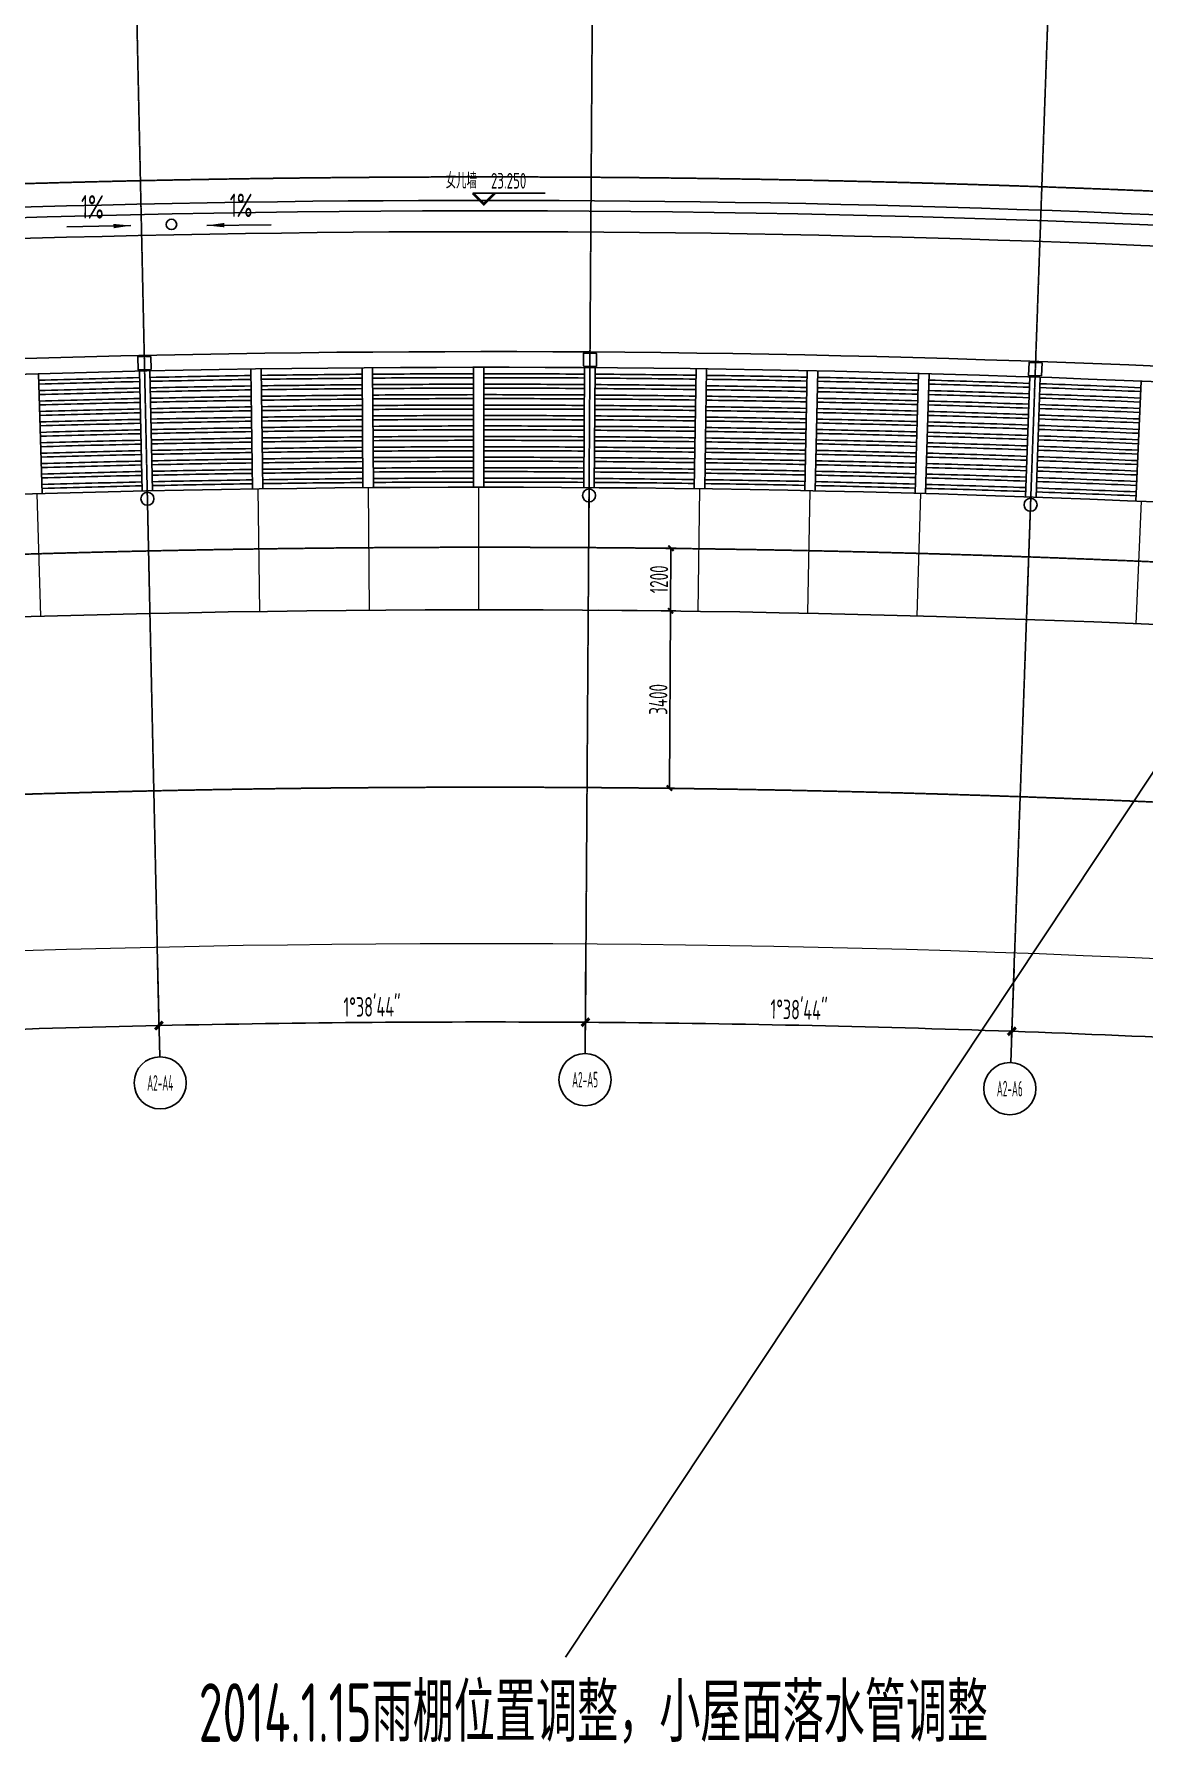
# Model space of a CAD drawing. Header units: millimetres. Extents: x 11677979 to 24947533, y -12764720 to -6308891.
# Drawn here: x 11770094 to 11791358, y -6423417 to -6390643 of the extents above; entities that cross this region are included whole.
import ezdxf
from ezdxf.enums import TextEntityAlignment as Align

# ---------------------------------------------------------------- set-up
doc = ezdxf.new("R2010")
doc.units = ezdxf.units.MM
doc.header["$LTSCALE"] = 10
doc.linetypes.add('A2-RG-AXIS$0$CENTER', pattern=[2, 1.25, -0.25, 0.25, -0.25])
doc.linetypes.add('A2-RG-AXIS$0$DOTE', pattern=[2.42, 2, -0.2, 0.02, -0.2])
for name, color, linetype in [('A2-RB-RF$0$A-DIMS-100', 1, 'Continuous'), ('A2-RG-AXIS$0$A-AXIS', 1, 'Continuous'), ('A2-RG-AXIS$0$A-DIMS-100', 1, 'Continuous'), ('A2-RG-AXIS$0$A-GRID', 1, 'A2-RG-AXIS$0$CENTER'), ('A2-RG-AXIS$0$A-SYMB', 4, 'Continuous'), ('A2-RI-RF$0$$0$AUDIT_D_120618114340-341', 1, 'Continuous'), ('A2-RI-RF$0$$2$A-SYMB', 4, 'Continuous'), ('A2-RI-RF$0$A-COLUMN', 9, 'Continuous'), ('A2-RI-RF$0$A-GLAZ', 140, 'Continuous'), ('A2-RI-RF$0$A-ROOF-DRAN', 175, 'Continuous'), ('A2-RI-RF$0$A-ROOF-EDGE', 2, 'Continuous'), ('A2-RI-RF$0$A-SYMB-AREA', 4, 'Continuous'), ('A2-RI-RF$0$A-SYMB-NAME', 4, 'Continuous'), ('A2-RI-RF$0$an-wall-prht', 2, 'Continuous')]:
    doc.layers.add(name, color=color, linetype=linetype)
doc.layers.add('A2-RI-RF$0$A-DETL-LLIN', color=3, linetype='Continuous', lineweight=5)
doc.layers.add('A2-RI-RF$0$A-DETL-MLIN', color=3, linetype='Continuous', lineweight=9)
doc.styles.add('A2-RB-RF$0$XD2008', font='hzs.shx', dxfattribs={"width": 0.7, "bigfont": 'hztxt.shx'})
doc.styles.add('A2-RG-AXIS$0$ECADI', font='hzs.shx', dxfattribs={"width": 0.7, "bigfont": 'hztxt.shx'})
doc.styles.add('A2-RG-AXIS$0$XD2008', font='hzs.shx', dxfattribs={"width": 0.7, "bigfont": 'hztxt.shx'})
doc.styles.add('A2-RI-RF$0$$0$XD2008', font='xd-hzs.shx', dxfattribs={"width": 0.7, "bigfont": 'xd-hztxt.shx'})
doc.styles.add('A2-RI-RF$0$ECADI', font='hzs.shx', dxfattribs={"width": 0.7, "bigfont": 'hztxt.shx'})
doc.dimstyles.new('A2-RB-RF$0$XD100$0', dxfattribs={"dimscale": 100, "dimtxt": 3.5, "dimasz": 1, "dimexe": 1, "dimexo": 2, "dimgap": 0.5, "dimtad": 1, "dimdec": 0, "dimdsep": 46, "dimtxsty": 'A2-RB-RF$0$XD2008', "dimblk1": 'A2-RB-RF$0$_ArchTick', "dimblk2": 'A2-RB-RF$0$_ArchTick', "dimsah": 1, "dimcen": 2.5, "dimclrt": 4, "dimaunit": 1, "dimadec": 0, "dimazin": 0, "dimtfac": 1, "dimtdec": 0, "dimtix": 1, "dimtmove": 1, "dimatfit": 3, "dimfxl": 0, "dimtolj": 1, "dimtzin": 0, "dimarcsym": 0})
doc.dimstyles.new('A2-RG-AXIS$0$XD150', dxfattribs={"dimscale": 300, "dimtxt": 2.5, "dimasz": 1.5, "dimexe": 1, "dimexo": 2, "dimgap": 0.5, "dimtad": 1, "dimdec": 0, "dimdsep": 46, "dimtxsty": 'A2-RG-AXIS$0$XD2008', "dimcen": 2.5, "dimclrt": 4, "dimaunit": 1, "dimadec": 3, "dimazin": 0, "dimtfac": 1, "dimtdec": 0, "dimtmove": 2, "dimatfit": 3, "dimfxl": 0, "dimtolj": 1, "dimtzin": 0, "dimarcsym": 0})

# ---------------------------------------------------------------- blocks, each defined once
blk = doc.blocks.new('A2-RG-AXIS$0$ECADI-TAG-GRID')
at = {"color": 13}
blk.add_circle((0, 0), 5, dxfattribs=at)
at = {"style": 'A2-RG-AXIS$0$ECADI', "width": 0.7}
blk.add_attdef('GRID', text='', height=5, dxfattribs=at).set_placement((0, 0), align=Align.MIDDLE)
blk = doc.blocks.new('A2-RG-AXIS$0$_ArchTick')
at = {"color": 0, "linetype": 'ByBlock', "const_width": 0.4}
blk.add_lwpolyline([(-0.5, -0.5), (0.5, 0.5)], dxfattribs=at)
blk = doc.blocks.new('*D496')
at = {"layer": 'A2-RG-AXIS$0$A-DIMS-100', "color": 0, "lineweight": -2, "ltscale": 3, "transparency": 16777216}
for p, q in [((11780666, -6408385), (11780657, -6409735)), ((11788872, -6408559), (11788824, -6409908))]:
    blk.add_line(p, q, dxfattribs=at)
blk.add_arc((11778731, -6694179), 284600, 87.96659, 89.61201, dxfattribs=at)
at = {"layer": 'Defpoints', "color": 0, "ltscale": 3, "transparency": 16777216}
for p in [(11780668, -6408085), (11788882, -6408259), (11786106, -6409674), (11778731, -6694179)]:
    blk.add_point(p, dxfattribs=at)
at = {"layer": 'A2-RG-AXIS$0$A-DIMS-100', "color": 0, "lineweight": -2, "ltscale": 3, "transparency": 16777216, "xscale": 150, "yscale": 150, "zscale": 150}
for p, rotation in [((11780658, -6409585), 179.6120120871543), ((11788829, -6409758), 357.9665933294134)]:
    blk.add_blockref('A2-RG-AXIS$0$_ArchTick', p, dxfattribs=dict(at, rotation=rotation))
at = {"layer": 'A2-RG-AXIS$0$A-DIMS-100', "color": 4, "ltscale": 3, "transparency": 16777216, "insert": (11784750, -6409344), "char_height": 375, "attachment_point": 5, "rotation": 358.7893, "style": 'A2-RG-AXIS$0$XD2008'}
blk.add_mtext('\\A1;1°38\'44"', dxfattribs=at)
blk = doc.blocks.new('*D498')
at = {"layer": 'A2-RG-AXIS$0$A-DIMS-100', "color": 0, "lineweight": -2, "ltscale": 3, "transparency": 16777216}
for p, q in [((11788872, -6408559), (11788824, -6409908)), ((11797069, -6408968), (11796982, -6410315))]:
    blk.add_line(p, q, dxfattribs=at)
blk.add_arc((11778731, -6694179), 284600, 86.32117, 87.96659, dxfattribs=at)
at = {"layer": 'Defpoints', "color": 0, "ltscale": 3, "transparency": 16777216}
for p in [(11788882, -6408259), (11797088, -6408668), (11794272, -6410003), (11778731, -6694179)]:
    blk.add_point(p, dxfattribs=at)
at = {"layer": 'A2-RG-AXIS$0$A-DIMS-100', "color": 0, "lineweight": -2, "ltscale": 3, "transparency": 16777216, "xscale": 150, "yscale": 150, "zscale": 150}
for p, rotation in [((11788829, -6409758), 177.9665933294709), ((11796992, -6410165), 356.3211745693902)]:
    blk.add_blockref('A2-RG-AXIS$0$_ArchTick', p, dxfattribs=dict(at, rotation=rotation))
at = {"layer": 'A2-RG-AXIS$0$A-DIMS-100', "color": 4, "ltscale": 3, "transparency": 16777216, "insert": (11792927, -6409634), "char_height": 375, "attachment_point": 5, "rotation": 357.1439, "style": 'A2-RG-AXIS$0$XD2008'}
blk.add_mtext('\\A1;1°38\'44"', dxfattribs=at)
blk = doc.blocks.new('*D505')
at = {"layer": 'A2-RG-AXIS$0$A-DIMS-100', "color": 0, "lineweight": -2, "ltscale": 3, "transparency": 16777216}
for p, q in [((11772459, -6408448), (11772489, -6409797)), ((11780666, -6408385), (11780657, -6409735))]:
    blk.add_line(p, q, dxfattribs=at)
blk.add_arc((11778731, -6694179), 284600, 89.61201, 91.25743, dxfattribs=at)
at = {"layer": 'Defpoints', "color": 0, "ltscale": 3, "transparency": 16777216}
for p in [(11772452, -6408148), (11780668, -6408085), (11777934, -6409580), (11778731, -6694179)]:
    blk.add_point(p, dxfattribs=at)
at = {"layer": 'A2-RG-AXIS$0$A-DIMS-100', "color": 0, "lineweight": -2, "ltscale": 3, "transparency": 16777216, "xscale": 150, "yscale": 150, "zscale": 150}
for p, rotation in [((11772485, -6409647), 181.2574271685361), ((11780658, -6409585), 359.6120084107951)]:
    blk.add_blockref('A2-RG-AXIS$0$_ArchTick', p, dxfattribs=dict(at, rotation=rotation))
at = {"layer": 'A2-RG-AXIS$0$A-DIMS-100', "color": 4, "ltscale": 3, "transparency": 16777216, "insert": (11776569, -6409289), "char_height": 375, "attachment_point": 5, "rotation": 0.4347, "style": 'A2-RG-AXIS$0$XD2008'}
blk.add_mtext('\\A1;1°38\'44"', dxfattribs=at)
blk = doc.blocks.new('*D507')
at = {"layer": 'A2-RG-AXIS$0$A-DIMS-100', "color": 0, "lineweight": -2, "ltscale": 3, "transparency": 16777216}
for p, q in [((11772459, -6408448), (11772489, -6409797)), ((11764257, -6408745), (11764325, -6410094))]:
    blk.add_line(p, q, dxfattribs=at)
blk.add_arc((11778731, -6694179), 284600, 91.25743, 92.90285, dxfattribs=at)
at = {"layer": 'Defpoints', "color": 0, "ltscale": 3, "transparency": 16777216}
for p in [(11772452, -6408148), (11764242, -6408446), (11769762, -6409720), (11778731, -6694179)]:
    blk.add_point(p, dxfattribs=at)
at = {"layer": 'A2-RG-AXIS$0$A-DIMS-100', "color": 0, "lineweight": -2, "ltscale": 3, "transparency": 16777216, "xscale": 150, "yscale": 150, "zscale": 150}
for p, rotation in [((11772485, -6409647), 1.257427168479658), ((11764318, -6409944), 182.9028459285604)]:
    blk.add_blockref('A2-RG-AXIS$0$_ArchTick', p, dxfattribs=dict(at, rotation=rotation))
at = {"layer": 'A2-RG-AXIS$0$A-DIMS-100', "color": 4, "ltscale": 3, "transparency": 16777216, "insert": (11768390, -6409468), "char_height": 375, "attachment_point": 5, "rotation": 2.0801, "style": 'A2-RG-AXIS$0$XD2008'}
blk.add_mtext('\\A1;1°38\'44"', dxfattribs=at)
blk = doc.blocks.new('A2-RI-RF$0$5erhfh')
at = {"layer": 'A2-RI-RF$0$A-SYMB-AREA', "style": 'A2-RI-RF$0$ECADI', "width": 0.7}
blk.add_attdef('340M2', text='', height=2.5, dxfattribs=at).set_placement((0, 1.25), align=Align.MIDDLE_LEFT)
at = {"layer": 'A2-RI-RF$0$A-SYMB-NAME', "style": 'A2-RI-RF$0$ECADI', "width": 0.7}
blk.add_attdef('CHINESENAME', (-12.29, 3.09), '', height=4.5, dxfattribs=at)
blk = doc.blocks.new('A2-RI-RF$0$$2$ECADI-TAG-HGHT（国标）')
at = {"color": 1}
blk.add_line((-2.12, 2.12), (11.77, 2.12), dxfattribs=at)
at = {"color": 1, "const_width": 0.5}
blk.add_lwpolyline([(-2.12, 2.12), (0, 0), (2.12, 2.12)], dxfattribs=at)
at = {"style": 'A2-RI-RF$0$$0$XD2008', "width": 0.7}
blk.add_attdef('FL', text='', height=3, dxfattribs=at).set_placement((-2.69, 2.97), align=Align.RIGHT)
for tag, p in [('F.F.L.', (2.28, 2.97)), ('T.O.S.', (2.28, -1.1))]:
    blk.add_attdef(tag, p, '', height=3, dxfattribs=at)
blk = doc.blocks.new('A2-RI-RF$0$5urthfgh')
at = {"layer": 'A2-RI-RF$0$A-COLUMN'}
for points in [[(27831, -1857), (27833, -1607), (28083, -1609), (28081, -1859)], [(19548, -1920), (19542, -1670), (19292, -1675), (19298, -1925)], [(36613, -2043), (36622, -1793), (36372, -1784), (36364, -2034)]]:
    blk.add_lwpolyline(points, close=True, dxfattribs=at)
for centre in [(27940, -4333), (19477, -4397), (36401, -4512)]:
    blk.add_circle(centre, 125, dxfattribs=at)
at = {"layer": 'A2-RI-RF$0$A-DETL-MLIN'}
for p, q in [((19474, -4247), (19525, -6597)), ((21590, -4208), (21625, -6558)), ((23707, -4185), (23725, -6534)), ((25824, -4176), (25825, -6526)), ((27941, -4183), (27925, -6533)), ((30057, -4205), (30025, -6555)), ((32174, -4242), (32124, -6591)), ((17358, -4301), (17426, -6650)), ((34290, -4294), (34224, -6643)), ((36406, -4362), (36323, -6710)), ((38521, -4444), (38421, -6792))]:
    blk.add_line(p, q, dxfattribs=at)
at = {"layer": 'A2-RI-RF$0$A-GLAZ'}
for radius, start, end in [(297025, 91.27672, 91.64949), (296950, 91.27672, 91.64949), (296825, 91.27673, 91.64948), (297025, 90.86536, 91.23814), (296950, 90.86537, 91.23813), (296825, 90.86538, 91.23813), (297025, 90.45401, 90.82678), (296950, 90.45401, 90.82678), (296825, 90.45402, 90.82677), (296750, 90.45403, 90.82677), (297025, 90.04266, 90.41543), (296950, 90.04266, 90.41542), (296825, 90.04267, 90.41542), (296750, 90.04267, 90.41541), (297025, 89.6313, 90.00408), (296950, 89.63131, 90.00407), (296825, 89.63131, 90.00406), (296750, 89.63132, 90.00406), (296825, 89.21996, 89.59271), (296750, 89.21996, 89.5927), (297025, 89.21995, 89.59272), (296950, 89.21995, 89.59272), (296825, 88.8086, 89.18135), (296950, 88.8086, 89.18136), (297025, 88.80859, 89.18137), (296825, 88.39725, 88.77), (296950, 88.39724, 88.77001), (297025, 88.39724, 88.77001), (296950, 87.98589, 88.35865), (297025, 87.98588, 88.35866), (296950, 87.57453, 87.9473), (297025, 87.57453, 87.9473), (296750, 91.27674, 91.64948), (296625, 91.27674, 91.64947), (296550, 91.27675, 91.64946), (296750, 90.86538, 91.23812), (296625, 90.86539, 91.23811), (296550, 90.86539, 91.23811), (296625, 90.45404, 90.82676), (296550, 90.45404, 90.82675), (296425, 90.45405, 90.82675), (296625, 90.04268, 90.4154), (296550, 90.04269, 90.4154), (296425, 90.04269, 90.41539), (296625, 89.63133, 90.00405), (296550, 89.63133, 90.00404), (296425, 89.63134, 90.00404), (296425, 89.21998, 89.59268), (296550, 89.21998, 89.59269), (296625, 89.21997, 89.59269), (296550, 88.80862, 89.18134), (296625, 88.80862, 89.18134), (296750, 88.80861, 89.18135), (296550, 88.39727, 88.76998), (296625, 88.39726, 88.76999), (296750, 88.39725, 88.76999), (296550, 87.98591, 88.35863), (296625, 87.98591, 88.35863), (296750, 87.9859, 88.35864), (296825, 87.98589, 88.35864), (296625, 87.57455, 87.94728), (296750, 87.57455, 87.94728), (296825, 87.57454, 87.94729), (296425, 91.27676, 91.64945), (296350, 91.27676, 91.64945), (296225, 91.27677, 91.64944), (296150, 91.27678, 91.64944), (296425, 90.8654, 91.2381), (296350, 90.86541, 91.23809), (296225, 90.86542, 91.23809), (296150, 90.86542, 91.23808), (296350, 90.45405, 90.82674), (296225, 90.45406, 90.82673), (296150, 90.45407, 90.82673), (296350, 90.0427, 90.41539), (296225, 90.04271, 90.41538), (296150, 90.04271, 90.41537), (296350, 89.63134, 90.00403), (296225, 89.63135, 90.00402), (296150, 89.63136, 90.00402), (296225, 89.22, 89.59267), (296150, 89.22, 89.59266), (296350, 89.21999, 89.59268), (296150, 88.80865, 89.18131), (296225, 88.80864, 89.18131), (296350, 88.80864, 89.18132), (296425, 88.80863, 89.18133), (296150, 88.39729, 88.76995), (296225, 88.39729, 88.76996), (296350, 88.39728, 88.76997), (296425, 88.39728, 88.76997), (296225, 87.98593, 88.3586), (296350, 87.98593, 88.35861), (296425, 87.98592, 88.35862), (296350, 87.57457, 87.94726), (296425, 87.57457, 87.94726), (296550, 87.57456, 87.94727), (296025, 91.27678, 91.64943), (295950, 91.27679, 91.64942), (295825, 91.2768, 91.64942), (296025, 90.86543, 91.23807), (295950, 90.86543, 91.23807), (295825, 90.86544, 91.23806), (296025, 90.45407, 90.82672), (295950, 90.45408, 90.82671), (295825, 90.45409, 90.82671), (296025, 90.04272, 90.41536), (295950, 90.04272, 90.41536), (295825, 90.04273, 90.41535), (295750, 90.04274, 90.41535), (296025, 89.63137, 90.00401), (295950, 89.63137, 90.00401), (295825, 89.63138, 90.004), (295750, 89.63138, 90.00399), (295825, 89.22002, 89.59264), (295950, 89.22002, 89.59265), (296025, 89.22001, 89.59266), (295825, 88.80867, 89.18129), (295950, 88.80866, 89.1813), (296025, 88.80866, 89.1813), (295825, 88.39731, 88.76993), (295950, 88.39731, 88.76994), (296025, 88.3973, 88.76995), (295950, 87.98595, 88.35859), (296025, 87.98595, 88.35859), (296150, 87.98594, 88.3586), (295950, 87.5746, 87.94723), (296025, 87.57459, 87.94724), (296150, 87.57458, 87.94725), (296225, 87.57458, 87.94725), (295750, 91.2768, 91.64941), (295625, 91.27681, 91.6494), (295550, 91.27681, 91.6494), (295750, 90.86545, 91.23806), (295625, 90.86546, 91.23805), (295550, 90.86546, 91.23804), (295750, 90.45409, 90.8267), (295625, 90.4541, 90.82669), (295550, 90.45411, 90.82669), (295625, 90.04275, 90.41534), (295550, 90.04275, 90.41533), (295425, 90.04276, 90.41533), (295625, 89.63139, 90.00398), (295550, 89.6314, 90.00398), (295425, 89.6314, 90.00397), (295550, 89.22004, 89.59262), (295625, 89.22004, 89.59263), (295750, 89.22003, 89.59264), (295550, 88.80869, 89.18127), (295625, 88.80868, 89.18127), (295750, 88.80867, 89.18128), (295550, 88.39733, 88.76992), (295625, 88.39733, 88.76992), (295750, 88.39732, 88.76993), (295550, 87.98598, 88.35856), (295625, 87.98597, 88.35857), (295750, 87.98597, 88.35857), (295825, 87.98596, 88.35858), (295625, 87.57462, 87.94721), (295750, 87.57461, 87.94722), (295825, 87.57461, 87.94722), (295425, 91.27682, 91.64939), (295350, 91.27683, 91.64938), (295225, 91.27684, 91.64938), (295425, 90.86547, 91.23803), (295350, 90.86547, 91.23803), (295225, 90.86548, 91.23802), (295150, 90.86549, 91.23802), (295425, 90.45411, 90.82668), (295350, 90.45412, 90.82667), (295225, 90.45413, 90.82667), (295150, 90.45413, 90.82666), (295350, 90.04276, 90.41532), (295225, 90.04277, 90.41531), (295150, 90.04278, 90.41531), (295350, 89.63141, 90.00397), (295225, 89.63142, 90.00396), (295150, 89.63142, 90.00395), (295225, 89.22006, 89.5926), (295150, 89.22007, 89.5926), (295350, 89.22006, 89.59261), (295425, 89.22005, 89.59262), (295150, 88.80871, 89.18124), (295225, 88.80871, 89.18125), (295350, 88.8087, 89.18126), (295425, 88.8087, 89.18126), (295225, 88.39735, 88.76989), (295350, 88.39735, 88.7699), (295425, 88.39734, 88.76991), (295225, 87.986, 88.35854), (295350, 87.98599, 88.35855), (295425, 87.98599, 88.35855), (295350, 87.57464, 87.94719), (295425, 87.57463, 87.9472), (295550, 87.57462, 87.94721), (295150, 91.27684, 91.64937), (295025, 91.27685, 91.64936), (294950, 91.27685, 91.64936), (295025, 90.86549, 91.23801), (294950, 90.8655, 91.238), (295025, 90.45414, 90.82665), (294950, 90.45415, 90.82665), (295025, 90.04279, 90.4153), (294950, 90.04279, 90.41529), (295025, 89.63143, 90.00394), (294950, 89.63144, 90.00394), (294950, 89.22008, 89.59258), (295025, 89.22008, 89.59259), (294950, 88.80873, 89.18123), (295025, 88.80872, 89.18124), (294950, 88.39737, 88.76988), (295025, 88.39737, 88.76988), (295150, 88.39736, 88.76989), (294950, 87.98602, 88.35852), (295025, 87.98601, 88.35853), (295150, 87.986, 88.35853), (295025, 87.57466, 87.94717), (295150, 87.57465, 87.94718), (295225, 87.57465, 87.94718), (294950, 87.57466, 87.94717)]:
    blk.add_arc((25944, -299026), radius, start, end, dxfattribs=at)
at = {"layer": 'A2-RI-RF$0$an-wall-prht'}
for p, q in [((19323, -1950), (19374, -4249)), ((19523, -1945), (19574, -4245)), ((21456, -1910), (21490, -4210)), ((21656, -1907), (21690, -4207)), ((23590, -1885), (23607, -4185)), ((23790, -1884), (23807, -4184)), ((25723, -1876), (25724, -4176)), ((25923, -1876), (25924, -4176)), ((27856, -1882), (27841, -4182)), ((28056, -1884), (28041, -4184)), ((29990, -1904), (29957, -4203)), ((30190, -1906), (30157, -4206)), ((32123, -1940), (32074, -4240)), ((32323, -1945), (32274, -4244)), ((17391, -1999), (17458, -4298)), ((34255, -1992), (34190, -4291)), ((34455, -1998), (34390, -4297)), ((36388, -2060), (36306, -4358)), ((36588, -2067), (36506, -4365)), ((38519, -2142), (38421, -4440))]:
    blk.add_line(p, q, dxfattribs=at)
for centre, radius, start, end in [((25944, -299026), 297450, 76.99055, 94.00515), ((25943, -299026), 297150, 76.9335, 94.06187), ((25944, -299026), 294850, 76.49368, 94.50202), ((25944, -299026), 292500, 76.03854, 94.95868)]:
    blk.add_arc(centre, radius, start, end, dxfattribs=at)
blk = doc.blocks.new('A2-RB-RF$0$_ArchTick')
at = {"color": 0, "linetype": 'ByBlock', "const_width": 0.4}
blk.add_lwpolyline([(-0.5, -0.5), (0.5, 0.5)], dxfattribs=at)
blk = doc.blocks.new('*D698')
at = {"layer": 'A2-RB-RF$0$A-DIMS-100', "color": 0, "lineweight": -2, "transparency": 16777216}
for p, q in [((11780920, -6400487), (11782397, -6400497)), ((11782289, -6401696), (11782297, -6400496)), ((11780911, -6401686), (11782389, -6401696))]:
    blk.add_line(p, q, dxfattribs=at)
at = {"layer": 'Defpoints', "color": 0, "transparency": 16777216}
for p in [(11780720, -6400485), (11782297, -6400496), (11780711, -6401685)]:
    blk.add_point(p, dxfattribs=at)
at = {"layer": 'A2-RB-RF$0$A-DIMS-100', "color": 0, "lineweight": -2, "transparency": 16777216, "xscale": 100, "yscale": 100, "zscale": 100}
for p, rotation in [((11782297, -6400496), 89.61201001903112), ((11782289, -6401696), 269.6120100190311)]:
    blk.add_blockref('A2-RB-RF$0$_ArchTick', p, dxfattribs=dict(at, rotation=rotation))
at = {"layer": 'A2-RB-RF$0$A-DIMS-100', "color": 4, "transparency": 16777216, "insert": (11782068, -6401094), "char_height": 350, "attachment_point": 5, "rotation": 89.612, "style": 'A2-RB-RF$0$XD2008'}
blk.add_mtext('\\A1;1200', dxfattribs=at)
blk = doc.blocks.new('*D699')
at = {"layer": 'A2-RB-RF$0$A-DIMS-100', "color": 0, "lineweight": -2, "transparency": 16777216}
for p, q in [((11780911, -6401687), (11782389, -6401697)), ((11782289, -6401696), (11782266, -6405096)), ((11780888, -6405087), (11782366, -6405097))]:
    blk.add_line(p, q, dxfattribs=at)
at = {"layer": 'Defpoints', "color": 0, "transparency": 16777216}
for p in [(11780711, -6401685), (11780688, -6405085), (11782266, -6405096)]:
    blk.add_point(p, dxfattribs=at)
at = {"layer": 'A2-RB-RF$0$A-DIMS-100', "color": 0, "lineweight": -2, "transparency": 16777216, "xscale": 100, "yscale": 100, "zscale": 100}
for p, rotation in [((11782289, -6401696), 89.61201009573603), ((11782266, -6405096), 269.612010095736)]:
    blk.add_blockref('A2-RB-RF$0$_ArchTick', p, dxfattribs=dict(at, rotation=rotation))
at = {"layer": 'A2-RB-RF$0$A-DIMS-100', "color": 4, "transparency": 16777216, "insert": (11782053, -6403395), "char_height": 350, "attachment_point": 5, "rotation": 89.612, "style": 'A2-RB-RF$0$XD2008'}
blk.add_mtext('\\A1;3400', dxfattribs=at)
blk = doc.blocks.new('A2-RG-AXIS')
at = {"layer": 'A2-RG-AXIS$0$A-AXIS', "ltscale": 3}
for p, q in [((11772452.4, -6408147.6), (11772498.5, -6410247.1)), ((11780668.1, -6408085.3), (11780653.9, -6410185.2)), ((11788882.2, -6408258.9), (11788807.7, -6410357.5))]:
    blk.add_line(p, q, dxfattribs=at)
at = {"layer": 'A2-RG-AXIS$0$A-GRID', "linetype": 'A2-RG-AXIS$0$DOTE'}
for p, q in [((11771570.2, -6367957.3), (11772452.4, -6408147.6)), ((11780668.1, -6408085.3), (11780940.3, -6367886.2)), ((11790308.6, -6368084.2), (11788882.2, -6408258.9))]:
    blk.add_line(p, q, dxfattribs=at)
for radius, start, end in [(308700, 75.589285, 95.407644), (304100, 75.589285, 95.407644), (300800, 75.589285, 95.407644), (293700, 75.589281, 95.407645), (289100, 75.589281, 95.407645)]:
    blk.add_arc((11778730.7, -6694178.7), radius, start, end, dxfattribs=at)
at = {"layer": 'A2-RG-AXIS$0$A-SYMB'}
ref = blk.add_blockref('A2-RG-AXIS$0$ECADI-TAG-GRID', (11772509.4, -6410747), dxfattribs=dict(at, xscale=100, yscale=100, zscale=100))
ref.add_attrib('GRID', 'A2-A4', dxfattribs={"layer": '0', "extrusion": (0, 0, -1), "height": 300, "style": 'A2-RG-AXIS$0$ECADI', "text_generation_flag": 2, "width": 0.5}).set_placement((-11772509.4, -6410747), align=Align.MIDDLE)
ref = blk.add_blockref('A2-RG-AXIS$0$ECADI-TAG-GRID', (11780650.5, -6410685.2), dxfattribs=dict(at, xscale=100, yscale=100, zscale=100))
ref.add_attrib('GRID', 'A2-A5', dxfattribs={"layer": '0', "extrusion": (0, 0, -1), "height": 300, "style": 'A2-RG-AXIS$0$ECADI', "text_generation_flag": 2, "width": 0.5}).set_placement((-11780650.5, -6410685.2), align=Align.MIDDLE)
ref = blk.add_blockref('A2-RG-AXIS$0$ECADI-TAG-GRID', (11788789.9, -6410857.2), dxfattribs=dict(at, xscale=100, yscale=100, zscale=100))
ref.add_attrib('GRID', 'A2-A6', dxfattribs={"layer": '0', "extrusion": (0, 0, -1), "height": 300, "style": 'A2-RG-AXIS$0$ECADI', "text_generation_flag": 2, "width": 0.5}).set_placement((-11788789.9, -6410857.2), align=Align.MIDDLE)
at = {"layer": 'A2-RG-AXIS$0$A-DIMS-100', "ltscale": 3}
for base, p1, p2, picture, middle in [((11769761.9, -6409720.1), (11772452.4, -6408147.6), (11764241.9, -6408445.8), '*D507', (11768389.7, -6409468.2)), ((11777933.6, -6409579.8), (11780668.1, -6408085.3), (11772452.4, -6408147.6), '*D505', (11776569.1, -6409288.7)), ((11786105.9, -6409674.3), (11780668.1, -6408085.3), (11788882.2, -6408258.9), '*D496', (11784750.4, -6409344.1)), ((11794272.1, -6410003.4), (11788882.2, -6408258.9), (11797087.9, -6408668.2), '*D498', (11792926.6, -6409634.4))]:
    dim = blk.add_angular_dim_3p(base=base, center=(11778730.7, -6694178.7), p1=p1, p2=p2, dimstyle='A2-RG-AXIS$0$XD150', override={"dimscale": 150, "dimasz": 1, "dimblk": 'A2-RG-AXIS$0$_ArchTick', "dimadec": 4}, dxfattribs=at)
    dim.commit()
    dim.dimension.update_dxf_attribs({"geometry": picture, "text_midpoint": middle})
blk = doc.blocks.new('A2-RI-RF')
at = {"layer": 'A2-RI-RF$0$$0$AUDIT_D_120618114340-341'}
for p, q in [((11771946.8, -6394312.5), (11770719.5, -6394337.3)), ((11773405.2, -6394308.6), (11774632.6, -6394296.5))]:
    blk.add_line(p, q, dxfattribs=at)
at = {"layer": 'A2-RI-RF$0$$0$AUDIT_D_120618114340-341', "extrusion": (0, 0, -1)}
for points in [[(-11771615.2, -6394363.2), (-11771613, -6394279.1), (-11771950.7, -6394312.3)], [(-11773737.3, -6394261.3), (-11773738.6, -6394345.4), (-11773401.3, -6394308.7)]]:
    blk.add_solid(points, dxfattribs=at)
at = {"layer": 'A2-RI-RF$0$A-DETL-LLIN'}
blk.add_arc((11778730.7, -6694178.7), 286100, 74.628938, 96.367991, dxfattribs=at)
at = {"layer": 'A2-RI-RF$0$A-ROOF-DRAN'}
blk.add_circle((11772724.5, -6394288.9), 100, dxfattribs=at)
blk.add_arc((11778730.7, -6694178.7), 299750, 77.098571, 93.898358, dxfattribs=at)
at = {"layer": 'A2-RI-RF$0$A-ROOF-EDGE'}
for radius, start, end in [(300350, 85.737578, 93.975972), (300150, 85.193143, 94.958671)]:
    blk.add_arc((11778730.7, -6694178.7), radius, start, end, dxfattribs=at)
at = {"layer": 'Defpoints', "color": 6}
blk.add_line((11800055, -6391955.7), (11780272.5, -6421755.7), dxfattribs=at)
ref = blk.add_blockref('A2-RI-RF$0$5erhfh', (11771521.7, -6394531), dxfattribs=dict(xscale=99.99999999968374, yscale=99.99999999968374, zscale=99.99999999968374, rotation=359.5617199320547))
ref.add_attrib('CHINESENAME', '1%%%', (11770989.2, -6394176.6), dxfattribs={"layer": 'A2-RI-RF$0$A-SYMB-NAME', "height": 450, "rotation": 359.56172, "style": 'A2-RI-RF$0$ECADI', "width": 0.7})
ref = blk.add_blockref('A2-RI-RF$0$5erhfh', (11774372.5, -6394500.7), dxfattribs=dict(xscale=99.99999999968374, yscale=99.99999999968374, zscale=99.99999999968374, rotation=359.5617199320547))
ref.add_attrib('CHINESENAME', '1%%%', (11773840, -6394146.4), dxfattribs={"layer": 'A2-RI-RF$0$A-SYMB-NAME', "height": 450, "rotation": 359.56172, "style": 'A2-RI-RF$0$ECADI', "width": 0.7})
blk.add_blockref('A2-RI-RF$0$5urthfgh', (11752786.6, -6395152.1))
at = {"layer": 'A2-RI-RF$0$$2$A-SYMB'}
ref = blk.add_blockref('A2-RI-RF$0$$2$ECADI-TAG-HGHT（国标）', (11778710.1, -6393899.8), dxfattribs=dict(at, xscale=100, yscale=100, zscale=100))
ref.add_attrib('F.F.L.', '23.250', (11778847.8, -6393603), dxfattribs={"layer": '0', "height": 300, "style": 'A2-RI-RF$0$$0$XD2008', "width": 0.7})
ref.add_attrib('FL', '女儿墙', dxfattribs={"layer": '0', "height": 300, "style": 'A2-RI-RF$0$$0$XD2008', "width": 0.7}).set_placement((11778578.8, -6393602.3), align=Align.RIGHT)
at = {"layer": 'A2-RI-RF$0$A-DETL-LLIN'}
blk.add_blockref('A2-RG-AXIS', (0, 0), dxfattribs=at)
at = {"layer": 'Defpoints'}
ref = blk.add_blockref('A2-RI-RF$0$5erhfh', (11776319.7, -6423497.6), dxfattribs=dict(at, xscale=250, yscale=250, zscale=250))
ref.add_attrib('CHINESENAME', '2014.1.15雨棚位置调整，小屋面落水管调整', (11773246.7, -6423380.7), dxfattribs={"layer": 'A2-RI-RF$0$A-SYMB-NAME', "height": 1125, "style": 'A2-RI-RF$0$ECADI', "width": 0.7})
blk = doc.blocks.new('A2-RB-RF')
at = {"layer": 'A2-RB-RF$0$A-DIMS-100'}
dim = blk.add_aligned_dim(p1=(11780711.4, -6401684.9), p2=(11780719.5, -6400485.4), distance=-1577.9, text='1200', dimstyle='A2-RB-RF$0$XD100$0', dxfattribs=at)
dim.commit()
dim.dimension.update_dxf_attribs({"geometry": '*D698', "text_midpoint": (11782068.4, -6401094.3)})
dim = blk.add_aligned_dim(p1=(11780711.4, -6401685.4), p2=(11780688.4, -6405085.3), distance=1577.9, dimstyle='A2-RB-RF$0$XD100$0', dxfattribs=at)
dim.commit()
dim.dimension.update_dxf_attribs({"geometry": '*D699', "text_midpoint": (11782052.8, -6403394.5)})

msp = doc.modelspace()

# ---------------------------------------------------------------- block references
for name in ['A2-RI-RF', 'A2-RG-AXIS', 'A2-RB-RF']:
    msp.add_blockref(name, (0, 0))

doc.saveas('drawing.dxf')
